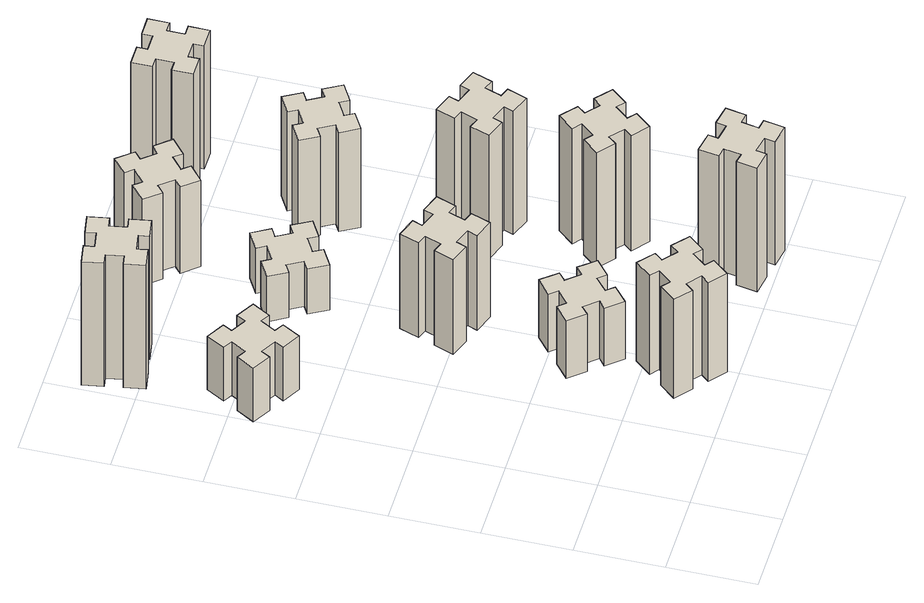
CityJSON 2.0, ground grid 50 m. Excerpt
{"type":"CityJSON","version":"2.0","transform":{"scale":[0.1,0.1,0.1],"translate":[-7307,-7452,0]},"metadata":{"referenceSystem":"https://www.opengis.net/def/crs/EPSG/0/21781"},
"CityObjects":{
"building1":{"type":"Building","attributes":{"class":"1000","function":"1000","usage":"1000","yearOfConstruction":2016,"roofType":"1000","measuredHeight":39,"storeysAboveGround":30,"storeysBelowGround":0},"geometry":[{"type":"Solid","lod":"1","boundaries":[[[[0,1,2,3,4,5,6,7,8,9,10,11,12,13,14,15,16,17,18,19]],[[17,16,20,21]],[[16,15,22,20]],[[15,14,23,22]],[[14,13,24,23]],[[13,12,25,24]],[[12,11,26,25]],[[11,10,27,26]],[[10,9,28,27]],[[9,8,29,28]],[[8,7,30,29]],[[7,6,31,30]],[[6,5,32,31]],[[5,4,33,32]],[[4,3,34,33]],[[3,2,35,34]],[[2,1,36,35]],[[1,0,37,36]],[[0,19,38,37]],[[19,18,39,38]],[[18,17,21,39]],[[24,25,26,27,28,29,30,31,32,33,34,35,36,37,38,39,21,20,22,23]]]]}]},
"building2":{"type":"Building","attributes":{"class":"1000","function":"1000","usage":"1000","yearOfConstruction":2016,"roofType":"1000","measuredHeight":72,"storeysAboveGround":30,"storeysBelowGround":0},"geometry":[{"type":"Solid","lod":"1","boundaries":[[[[40,41,42,43,44,45,46,47,48,49,50,51,52,53,54,55,56,57,58,59]],[[57,56,60,61]],[[56,55,62,60]],[[55,54,63,62]],[[54,53,64,63]],[[53,52,65,64]],[[52,51,66,65]],[[51,50,67,66]],[[50,49,68,67]],[[49,48,69,68]],[[48,47,70,69]],[[47,46,71,70]],[[46,45,72,71]],[[45,44,73,72]],[[44,43,74,73]],[[43,42,75,74]],[[42,41,76,75]],[[41,40,77,76]],[[40,59,78,77]],[[59,58,79,78]],[[58,57,61,79]],[[64,65,66,67,68,69,70,71,72,73,74,75,76,77,78,79,61,60,62,63]]]]}]},
"building3":{"type":"Building","attributes":{"class":"1000","function":"1000","usage":"1000","yearOfConstruction":2016,"roofType":"1000","measuredHeight":90,"storeysAboveGround":30,"storeysBelowGround":0},"geometry":[{"type":"Solid","lod":"1","boundaries":[[[[80,81,82,83,84,85,86,87,88,89,90,91,92,93,94,95,96,97,98,99]],[[97,96,100,101]],[[96,95,102,100]],[[95,94,103,102]],[[94,93,104,103]],[[93,92,105,104]],[[92,91,106,105]],[[91,90,107,106]],[[90,89,108,107]],[[89,88,109,108]],[[88,87,110,109]],[[87,86,111,110]],[[86,85,112,111]],[[85,84,113,112]],[[84,83,114,113]],[[83,82,115,114]],[[82,81,116,115]],[[81,80,117,116]],[[80,99,118,117]],[[99,98,119,118]],[[98,97,101,119]],[[104,105,106,107,108,109,110,111,112,113,114,115,116,117,118,119,101,100,102,103]]]]}]},
"building4":{"type":"Building","attributes":{"class":"1000","function":"1000","usage":"1000","yearOfConstruction":2016,"roofType":"1000","measuredHeight":42,"storeysAboveGround":30,"storeysBelowGround":0},"geometry":[{"type":"Solid","lod":"1","boundaries":[[[[120,121,122,123,124,125,126,127,128,129,130,131,132,133,134,135,136,137,138,139]],[[137,136,140,141]],[[136,135,142,140]],[[135,134,143,142]],[[134,133,144,143]],[[133,132,145,144]],[[132,131,146,145]],[[131,130,147,146]],[[130,129,148,147]],[[129,128,149,148]],[[128,127,150,149]],[[127,126,151,150]],[[126,125,152,151]],[[125,124,153,152]],[[124,123,154,153]],[[123,122,155,154]],[[122,121,156,155]],[[121,120,157,156]],[[120,139,158,157]],[[139,138,159,158]],[[138,137,141,159]],[[144,145,146,147,148,149,150,151,152,153,154,155,156,157,158,159,141,140,142,143]]]]}]},
"building5":{"type":"Building","attributes":{"class":"1000","function":"1000","usage":"1000","yearOfConstruction":2016,"roofType":"1000","measuredHeight":69,"storeysAboveGround":30,"storeysBelowGround":0},"geometry":[{"type":"Solid","lod":"1","boundaries":[[[[160,161,162,163,164,165,166,167,168,169,170,171,172,173,174,175,176,177,178,179]],[[177,176,180,181]],[[176,175,182,180]],[[175,174,183,182]],[[174,173,184,183]],[[173,172,185,184]],[[172,171,186,185]],[[171,170,187,186]],[[170,169,188,187]],[[169,168,189,188]],[[168,167,190,189]],[[167,166,191,190]],[[166,165,192,191]],[[165,164,193,192]],[[164,163,194,193]],[[163,162,195,194]],[[162,161,196,195]],[[161,160,197,196]],[[160,179,198,197]],[[179,178,199,198]],[[178,177,181,199]],[[184,185,186,187,188,189,190,191,192,193,194,195,196,197,198,199,181,180,182,183]]]]}]},
"building6":{"type":"Building","attributes":{"class":"1000","function":"1000","usage":"1000","yearOfConstruction":2016,"roofType":"1000","measuredHeight":33,"storeysAboveGround":30,"storeysBelowGround":0},"geometry":[{"type":"Solid","lod":"1","boundaries":[[[[200,201,202,203,204,205,206,207,208,209,210,211,212,213,214,215,216,217,218,219]],[[217,216,220,221]],[[216,215,222,220]],[[215,214,223,222]],[[214,213,224,223]],[[213,212,225,224]],[[212,211,226,225]],[[211,210,227,226]],[[210,209,228,227]],[[209,208,229,228]],[[208,207,230,229]],[[207,206,231,230]],[[206,205,232,231]],[[205,204,233,232]],[[204,203,234,233]],[[203,202,235,234]],[[202,201,236,235]],[[201,200,237,236]],[[200,219,238,237]],[[219,218,239,238]],[[218,217,221,239]],[[224,225,226,227,228,229,230,231,232,233,234,235,236,237,238,239,221,220,222,223]]]]}]},
"building7":{"type":"Building","attributes":{"class":"1000","function":"1000","usage":"1000","yearOfConstruction":2016,"roofType":"1000","measuredHeight":90,"storeysAboveGround":30,"storeysBelowGround":0},"geometry":[{"type":"Solid","lod":"1","boundaries":[[[[240,241,242,243,244,245,246,247,248,249,250,251,252,253,254,255,256,257,258,259]],[[257,256,260,261]],[[256,255,262,260]],[[255,254,263,262]],[[254,253,264,263]],[[253,252,265,264]],[[252,251,266,265]],[[251,250,267,266]],[[250,249,268,267]],[[249,248,269,268]],[[248,247,270,269]],[[247,246,271,270]],[[246,245,272,271]],[[245,244,273,272]],[[244,243,274,273]],[[243,242,275,274]],[[242,241,276,275]],[[241,240,277,276]],[[240,259,278,277]],[[259,258,279,278]],[[258,257,261,279]],[[264,265,266,267,268,269,270,271,272,273,274,275,276,277,278,279,261,260,262,263]]]]}]},
"building8":{"type":"Building","attributes":{"class":"1000","function":"1000","usage":"1000","yearOfConstruction":2016,"roofType":"1000","measuredHeight":63,"storeysAboveGround":30,"storeysBelowGround":0},"geometry":[{"type":"Solid","lod":"1","boundaries":[[[[280,281,282,283,284,285,286,287,288,289,290,291,292,293,294,295,296,297,298,299]],[[297,296,300,301]],[[296,295,302,300]],[[295,294,303,302]],[[294,293,304,303]],[[293,292,305,304]],[[292,291,306,305]],[[291,290,307,306]],[[290,289,308,307]],[[289,288,309,308]],[[288,287,310,309]],[[287,286,311,310]],[[286,285,312,311]],[[285,284,313,312]],[[284,283,314,313]],[[283,282,315,314]],[[282,281,316,315]],[[281,280,317,316]],[[280,299,318,317]],[[299,298,319,318]],[[298,297,301,319]],[[304,305,306,307,308,309,310,311,312,313,314,315,316,317,318,319,301,300,302,303]]]]}]},
"building9":{"type":"Building","attributes":{"class":"1000","function":"1000","usage":"1000","yearOfConstruction":2016,"roofType":"1000","measuredHeight":84,"storeysAboveGround":30,"storeysBelowGround":0},"geometry":[{"type":"Solid","lod":"1","boundaries":[[[[320,321,322,323,324,325,326,327,328,329,330,331,332,333,334,335,336,337,338,339]],[[337,336,340,341]],[[336,335,342,340]],[[335,334,343,342]],[[334,333,344,343]],[[333,332,345,344]],[[332,331,346,345]],[[331,330,347,346]],[[330,329,348,347]],[[329,328,349,348]],[[328,327,350,349]],[[327,326,351,350]],[[326,325,352,351]],[[325,324,353,352]],[[324,323,354,353]],[[323,322,355,354]],[[322,321,356,355]],[[321,320,357,356]],[[320,339,358,357]],[[339,338,359,358]],[[338,337,341,359]],[[344,345,346,347,348,349,350,351,352,353,354,355,356,357,358,359,341,340,342,343]]]]}]},
"building10":{"type":"Building","attributes":{"class":"1000","function":"1000","usage":"1000","yearOfConstruction":2016,"roofType":"1000","measuredHeight":90,"storeysAboveGround":30,"storeysBelowGround":0},"geometry":[{"type":"Solid","lod":"1","boundaries":[[[[360,361,362,363,364,365,366,367,368,369,370,371,372,373,374,375,376,377,378,379]],[[377,376,380,381]],[[376,375,382,380]],[[375,374,383,382]],[[374,373,384,383]],[[373,372,385,384]],[[372,371,386,385]],[[371,370,387,386]],[[370,369,388,387]],[[369,368,389,388]],[[368,367,390,389]],[[367,366,391,390]],[[366,365,392,391]],[[365,364,393,392]],[[364,363,394,393]],[[363,362,395,394]],[[362,361,396,395]],[[361,360,397,396]],[[360,379,398,397]],[[379,378,399,398]],[[378,377,381,399]],[[384,385,386,387,388,389,390,391,392,393,394,395,396,397,398,399,381,380,382,383]]]]}]},
"building11":{"type":"Building","attributes":{"class":"1000","function":"1000","usage":"1000","yearOfConstruction":2016,"roofType":"1000","measuredHeight":72,"storeysAboveGround":30,"storeysBelowGround":0},"geometry":[{"type":"Solid","lod":"1","boundaries":[[[[400,401,402,403,404,405,406,407,408,409,410,411,412,413,414,415,416,417,418,419]],[[417,416,420,421]],[[416,415,422,420]],[[415,414,423,422]],[[414,413,424,423]],[[413,412,425,424]],[[412,411,426,425]],[[411,410,427,426]],[[410,409,428,427]],[[409,408,429,428]],[[408,407,430,429]],[[407,406,431,430]],[[406,405,432,431]],[[405,404,433,432]],[[404,403,434,433]],[[403,402,435,434]],[[402,401,436,435]],[[401,400,437,436]],[[400,419,438,437]],[[419,418,439,438]],[[418,417,421,439]],[[424,425,426,427,428,429,430,431,432,433,434,435,436,437,438,439,421,420,422,423]]]]}]},
"building12":{"type":"Building","attributes":{"class":"1000","function":"1000","usage":"1000","yearOfConstruction":2016,"roofType":"1000","measuredHeight":90,"storeysAboveGround":30,"storeysBelowGround":0},"geometry":[{"type":"Solid","lod":"1","boundaries":[[[[440,441,442,443,444,445,446,447,448,449,450,451,452,453,454,455,456,457,458,459]],[[457,456,460,461]],[[456,455,462,460]],[[455,454,463,462]],[[454,453,464,463]],[[453,452,465,464]],[[452,451,466,465]],[[451,450,467,466]],[[450,449,468,467]],[[449,448,469,468]],[[448,447,470,469]],[[447,446,471,470]],[[446,445,472,471]],[[445,444,473,472]],[[444,443,474,473]],[[443,442,475,474]],[[442,441,476,475]],[[441,440,477,476]],[[440,459,478,477]],[[459,458,479,478]],[[458,457,461,479]],[[464,465,466,467,468,469,470,471,472,473,474,475,476,477,478,479,461,460,462,463]]]]}]}
},
"vertices":[
[306,2327,0],[356,2414,0],[408,2384,0],[468,2488,0],[364,2548,0],[334,2496,0],[247,2546,0],[277,2598,0],[173,2658,0],[113,2554,0],[165,2524,0],[115,2437,0],[63,2467,0],[3,2363,0],[107,2303,0],[137,2355,0],[224,2305,0],[194,2253,0],[298,2193,0],[358,2297,0],[224,2305,390],[194,2253,390],[137,2355,390],[107,2303,390],[3,2363,390],[63,2467,390],[115,2437,390],[165,2524,390],[113,2554,390],[173,2658,390],[277,2598,390],[247,2546,390],[334,2496,390],[364,2548,390],[468,2488,390],[408,2384,390],[356,2414,390],[306,2327,390],[358,2297,390],[298,2193,390],
[866,253,0],[943,189,0],[904,143,0],[996,66,0],[1073,158,0],[1027,196,0],[1092,273,0],[1138,234,0],[1215,326,0],[1123,403,0],[1084,357,0],[1008,422,0],[1046,468,0],[954,545,0],[877,453,0],[923,414,0],[859,338,0],[813,376,0],[736,284,0],[828,207,0],[859,338,720],[813,376,720],[923,414,720],[877,453,720],[954,545,720],[1046,468,720],[1008,422,720],[1084,357,720],[1123,403,720],[1215,326,720],[1138,234,720],[1092,273,720],[1027,196,720],[1073,158,720],[996,66,720],[904,143,720],[943,189,720],[866,253,720],[828,207,720],[736,284,720],
[352,3135,0],[335,3234,0],[394,3244,0],[373,3362,0],[255,3341,0],[265,3282,0],[167,3265,0],[157,3324,0],[38,3303,0],[59,3185,0],[118,3195,0],[136,3097,0],[77,3087,0],[97,2968,0],[216,2989,0],[205,3048,0],[304,3066,0],[314,3007,0],[432,3027,0],[411,3146,0],[304,3066,900],[314,3007,900],[205,3048,900],[216,2989,900],[97,2968,900],[77,3087,900],[136,3097,900],[118,3195,900],[59,3185,900],[38,3303,900],[157,3324,900],[167,3265,900],[265,3282,900],[255,3341,900],[373,3362,900],[394,3244,900],[335,3234,900],[352,3135,900],[411,3146,900],[432,3027,900],
[943,962,0],[866,897,0],[828,943,0],[736,866,0],[813,774,0],[859,813,0],[923,736,0],[877,698,0],[954,606,0],[1046,683,0],[1008,729,0],[1084,793,0],[1123,747,0],[1215,824,0],[1138,916,0],[1092,878,0],[1027,954,0],[1073,993,0],[996,1085,0],[904,1008,0],[1027,954,420],[1073,993,420],[1092,878,420],[1138,916,420],[1215,824,420],[1123,747,420],[1084,793,420],[1008,729,420],[1046,683,420],[954,606,420],[877,698,420],[923,736,420],[859,813,420],[813,774,420],[736,866,420],[828,943,420],[866,897,420],[943,962,420],[904,1008,420],[996,1085,420],
[1062,1501,0],[1096,1595,0],[1152,1574,0],[1193,1687,0],[1080,1728,0],[1060,1672,0],[966,1706,0],[987,1762,0],[874,1803,0],[833,1690,0],[889,1670,0],[855,1576,0],[799,1597,0],[757,1484,0],[870,1443,0],[891,1499,0],[985,1465,0],[964,1409,0],[1077,1367,0],[1118,1480,0],[985,1465,690],[964,1409,690],[891,1499,690],[870,1443,690],[757,1484,690],[799,1597,690],[855,1576,690],[889,1670,690],[833,1690,690],[874,1803,690],[987,1762,690],[966,1706,690],[1060,1672,690],[1080,1728,690],[1193,1687,690],[1152,1574,690],[1096,1595,690],[1062,1501,690],[1118,1480,690],[1077,1367,690],
[987,2305,0],[1074,2355,0],[1104,2303,0],[1208,2363,0],[1148,2467,0],[1096,2437,0],[1046,2524,0],[1098,2554,0],[1038,2658,0],[934,2598,0],[964,2546,0],[877,2496,0],[847,2548,0],[743,2488,0],[803,2384,0],[855,2414,0],[905,2327,0],[853,2297,0],[913,2193,0],[1017,2253,0],[905,2327,330],[853,2297,330],[855,2414,330],[803,2384,330],[743,2488,330],[847,2548,330],[877,2496,330],[964,2546,330],[934,2598,330],[1038,2658,330],[1098,2554,330],[1046,2524,330],[1096,2437,330],[1148,2467,330],[1208,2363,330],[1104,2303,330],[1074,2355,330],[987,2305,330],[1017,2253,330],[913,2193,330],
[1884,305,0],[1785,322,0],[1796,381,0],[1677,402,0],[1657,284,0],[1716,274,0],[1698,175,0],[1639,186,0],[1618,67,0],[1737,47,0],[1747,106,0],[1845,88,0],[1835,29,0],[1953,8,0],[1974,127,0],[1915,137,0],[1932,235,0],[1991,225,0],[2012,343,0],[1894,364,0],[1932,235,900],[1991,225,900],[1915,137,900],[1974,127,900],[1953,8,900],[1835,29,900],[1845,88,900],[1747,106,900],[1737,47,900],[1618,67,900],[1639,186,900],[1698,175,900],[1716,274,900],[1657,284,900],[1677,402,900],[1796,381,900],[1785,322,900],[1884,305,900],[1894,364,900],[2012,343,900],
[1192,3198,0],[1127,3274,0],[1173,3313,0],[1096,3405,0],[1004,3328,0],[1043,3282,0],[966,3217,0],[928,3263,0],[836,3186,0],[913,3094,0],[959,3133,0],[1023,3056,0],[977,3018,0],[1054,2926,0],[1146,3003,0],[1108,3049,0],[1184,3113,0],[1223,3067,0],[1315,3144,0],[1238,3236,0],[1184,3113,630],[1223,3067,630],[1108,3049,630],[1146,3003,630],[1054,2926,630],[977,3018,630],[1023,3056,630],[959,3133,630],[913,3094,630],[836,3186,630],[928,3263,630],[966,3217,630],[1043,3282,630],[1004,3328,630],[1096,3405,630],[1173,3313,630],[1127,3274,630],[1192,3198,630],[1238,3236,630],[1315,3144,630],
[1867,836,0],[1932,913,0],[1978,874,0],[2055,966,0],[1963,1043,0],[1924,997,0],[1848,1062,0],[1886,1108,0],[1794,1185,0],[1717,1093,0],[1763,1054,0],[1699,978,0],[1653,1016,0],[1576,924,0],[1668,847,0],[1706,893,0],[1783,829,0],[1744,783,0],[1836,706,0],[1913,798,0],[1783,829,840],[1744,783,840],[1706,893,840],[1668,847,840],[1576,924,840],[1653,1016,840],[1699,978,840],[1763,1054,840],[1717,1093,840],[1794,1185,840],[1886,1108,840],[1848,1062,840],[1924,997,840],[1963,1043,840],[2055,966,840],[1978,874,840],[1932,913,840],[1867,836,840],[1913,798,840],[1836,706,840],
[1800,1672,0],[1706,1706,0],[1727,1762,0],[1614,1803,0],[1573,1690,0],[1629,1670,0],[1595,1576,0],[1539,1597,0],[1497,1484,0],[1610,1443,0],[1631,1499,0],[1725,1465,0],[1704,1409,0],[1817,1367,0],[1858,1480,0],[1802,1501,0],[1836,1595,0],[1892,1574,0],[1933,1687,0],[1820,1728,0],[1836,1595,900],[1892,1574,900],[1802,1501,900],[1858,1480,900],[1817,1367,900],[1704,1409,900],[1725,1465,900],[1631,1499,900],[1610,1443,900],[1497,1484,900],[1539,1597,900],[1595,1576,900],[1629,1670,900],[1573,1690,900],[1614,1803,900],[1727,1762,900],[1706,1706,900],[1800,1672,900],[1820,1728,900],[1933,1687,900],
[1627,2305,0],[1714,2355,0],[1744,2303,0],[1848,2363,0],[1788,2467,0],[1736,2437,0],[1686,2524,0],[1738,2554,0],[1678,2658,0],[1574,2598,0],[1604,2546,0],[1517,2496,0],[1487,2548,0],[1383,2488,0],[1443,2384,0],[1495,2414,0],[1545,2327,0],[1493,2297,0],[1553,2193,0],[1657,2253,0],[1545,2327,720],[1493,2297,720],[1495,2414,720],[1443,2384,720],[1383,2488,720],[1487,2548,720],[1517,2496,720],[1604,2546,720],[1574,2598,720],[1678,2658,720],[1738,2554,720],[1686,2524,720],[1736,2437,720],[1788,2467,720],[1848,2363,720],[1744,2303,720],[1714,2355,720],[1627,2305,720],[1657,2253,720],[1553,2193,720],
[1665,3155,0],[1765,3155,0],[1765,3095,0],[1885,3095,0],[1885,3215,0],[1825,3215,0],[1825,3315,0],[1885,3315,0],[1885,3435,0],[1765,3435,0],[1765,3375,0],[1665,3375,0],[1665,3435,0],[1545,3435,0],[1545,3315,0],[1605,3315,0],[1605,3215,0],[1545,3215,0],[1545,3095,0],[1665,3095,0],[1605,3215,900],[1545,3215,900],[1605,3315,900],[1545,3315,900],[1545,3435,900],[1665,3435,900],[1665,3375,900],[1765,3375,900],[1765,3435,900],[1885,3435,900],[1885,3315,900],[1825,3315,900],[1825,3215,900],[1885,3215,900],[1885,3095,900],[1765,3095,900],[1765,3155,900],[1665,3155,900],[1665,3095,900],[1545,3095,900]
]}
